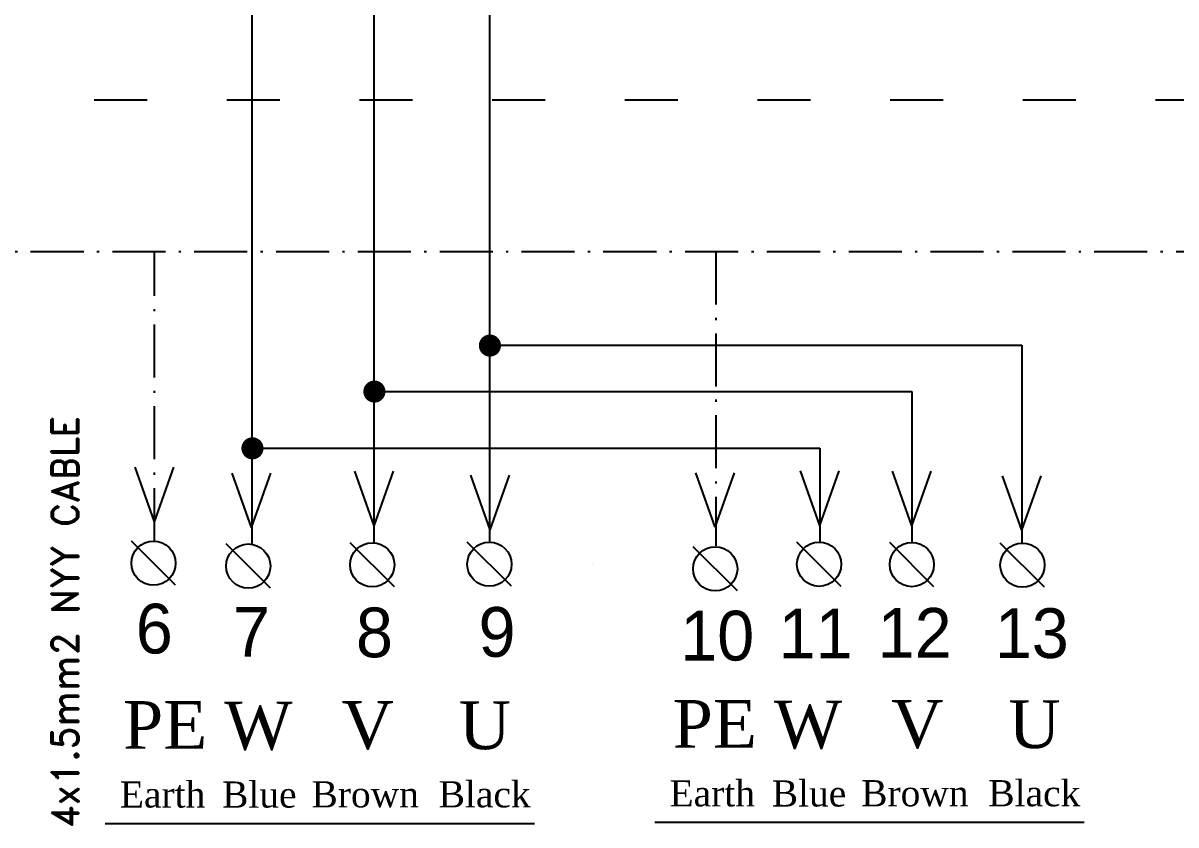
# Model space of a CAD drawing. Header units: millimetres. Extents: x 1989 to 2317, y -310 to -97.
# Drawn here: x 2197.6 to 2249.8, y -272.4 to -236.1 of the extents above; entities that cross this region are included whole.
import ezdxf

# ---------------------------------------------------------------- set-up
doc = ezdxf.new("R2010")
doc.units = ezdxf.units.MM
doc.header["$LTSCALE"] = 0.2
doc.linetypes.add('ACAD_ISO03W100', pattern=[30, 12, -18])
doc.linetypes.add('ACAD_ISO10W100', pattern=[18, 12, -3, 0, -3])
doc.layers.add('TX', color=3, linetype='Continuous', lineweight=20)
doc.styles.add('20', font='BKANT.TTF')
doc.styles.add('ROMAND', font='ROMAND.SHX')
doc.styles.get("Standard").update_dxf_attribs({"font": 'times.ttf'})

# ---------------------------------------------------------------- blocks, each defined once
blk = doc.blocks.new('TERMINAL')
blk.add_line((-1, 0), (1, -2))
blk.add_circle((0, -1), 1)

msp = doc.modelspace()

# ---------------------------------------------------------------- linework, layer by layer
for p, q in [((2207.986, -215.114), (2207.986, -259.612)), ((2213.509, -215.134), (2213.509, -259.575)), ((2218.741, -215.105), (2218.741, -259.56)), ((2218.741, -250.651), (2242.809, -250.651)), ((2242.809, -250.651), (2242.809, -259.611)), ((2213.509, -252.737), (2237.84, -252.737)), ((2237.84, -252.737), (2237.84, -259.556)), ((2207.985, -255.312), (2233.677, -255.312)), ((2233.677, -255.312), (2233.677, -259.556)), ((2203.578, -258.632), (2202.703, -256.164)), ((2203.578, -258.632), (2204.454, -256.164)), ((2207.973, -258.901), (2207.097, -256.434)), ((2207.973, -258.901), (2208.849, -256.434)), ((2213.515, -258.816), (2212.639, -256.348)), ((2213.515, -258.816), (2214.391, -256.348)), ((2228.941, -258.883), (2228.065, -256.415)), ((2228.941, -258.883), (2229.817, -256.415)), ((2233.672, -258.799), (2232.797, -256.331)), ((2233.672, -258.799), (2234.548, -256.331)), ((2237.834, -258.815), (2236.958, -256.348)), ((2237.834, -258.815), (2238.71, -256.348)), ((2218.768, -259.001), (2217.892, -256.533)), ((2218.768, -259.001), (2219.644, -256.533)), ((2242.813, -259.022), (2241.938, -256.554)), ((2242.813, -259.022), (2243.689, -256.554)), ((2201.349, -272.284), (2220.762, -272.284)), ((2226.209, -272.234), (2245.621, -272.234))]:
    msp.add_line(p, q)
at = {"linetype": 'ACAD_ISO03W100'}
msp.add_line((2263.251, -239.554), (2149.812, -239.554), dxfattribs=at)
at = {"linetype": 'ACAD_ISO10W100'}
for p, q in [((2149.881, -246.403), (2258.764, -246.403)), ((2203.578, -259.508), (2203.578, -246.409)), ((2228.966, -246.409), (2228.966, -259.731)), ((2223.394, -260.529), (2223.394, -260.524))]:
    msp.add_line(p, q, dxfattribs=at)
at = {"const_width": 0.5}
for points in [[(2218.503, -250.663, 1), (2219.003, -250.663, 1)], [(2213.279, -252.744, 1), (2213.779, -252.744, 1)], [(2207.762, -255.312, 1), (2208.262, -255.312, 1)]]:
    msp.add_lwpolyline(points, format="xyb", close=True, dxfattribs=at)

# ---------------------------------------------------------------- block references
at = {"rotation": 180}
for p in [(2203.538, -261.507), (2207.826, -261.638), (2213.433, -261.582), (2218.727, -261.556), (2233.64, -261.558), (2237.834, -261.574), (2242.835, -261.596), (2228.942, -261.765)]:
    msp.add_blockref('TERMINAL', p, dxfattribs=at)

# ---------------------------------------------------------------- texts
at = {"style": '20'}
for s, p in [('6', (2202.737, -264.593)), ('7', (2207.129, -264.745)), ('8', (2212.694, -264.766)), ('9', (2218.238, -264.745)), ('10', (2227.358, -264.912)), ('11', (2231.805, -264.815)), ('12', (2236.288, -264.786)), ('13', (2241.586, -264.798))]:
    msp.add_text(s, height=2.25, dxfattribs=at).set_placement(p)
for s, height, p in [('PE', 2.16, (2202.16, -268.908)), ('W', 2.16, (2206.74, -268.935)), ('V', 2.16, (2212.046, -268.912)), ('U', 2.16, (2217.343, -268.923)), ('PE', 2.16, (2227.019, -268.859)), ('W', 2.16, (2231.599, -268.886)), ('V', 2.16, (2236.905, -268.862)), ('U', 2.16, (2242.202, -268.873)), ('Earth', 1.1817, (2202.016, -271.565)), ('Blue', 1.1817, (2206.638, -271.568)), ('Brown', 1.1817, (2210.683, -271.557)), ('Black', 1.1817, (2216.432, -271.556)), ('Earth', 1.1817, (2226.875, -271.515)), ('Blue', 1.1817, (2231.497, -271.518)), ('Brown', 1.1817, (2235.542, -271.507)), ('Black', 1.1817, (2241.292, -271.507))]:
    msp.add_text(s, height=height).set_placement(p)
at = {"layer": 'TX', "color": 0, "style": 'ROMAND'}
msp.add_text('4x1.5mm2 NYY CABLE ', height=1.21044, rotation=90, dxfattribs=at).set_placement((2200.142, -272.509))

doc.saveas('drawing.dxf')
